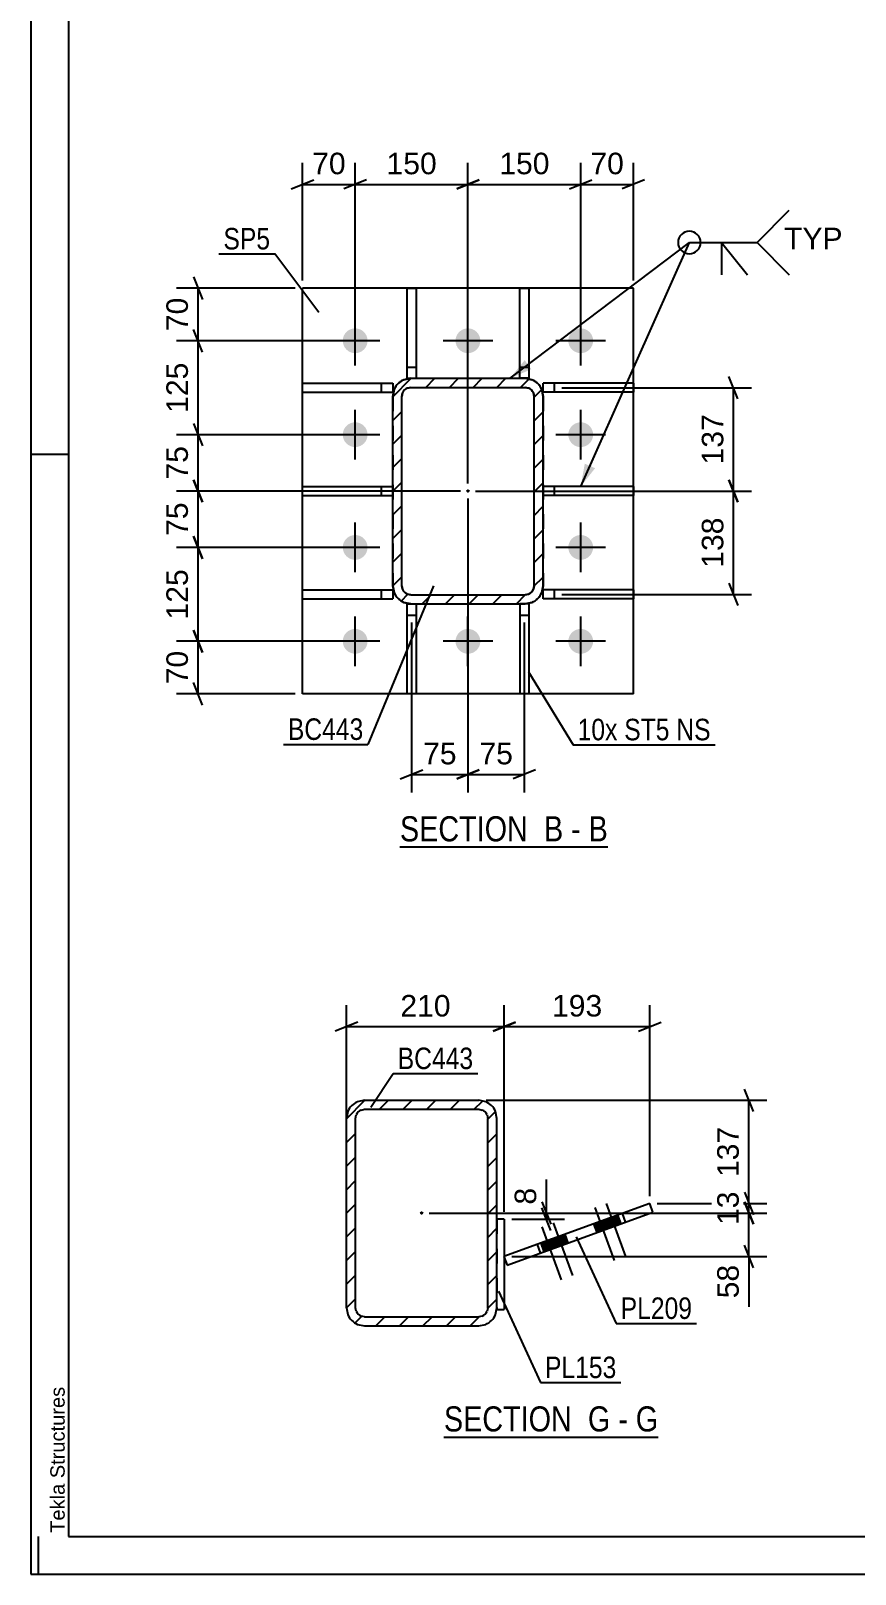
# Model space of a CAD drawing. Header units: millimetres. Extents: x -178 to 663, y -245 to 349.
# Drawn here: x -178.2 to -68.5, y -244.7 to -39.3 of the extents above; entities that cross this region are included whole.
import ezdxf

# ---------------------------------------------------------------- set-up
doc = ezdxf.new("R2010")
doc.units = ezdxf.units.MM
doc.linetypes.add('DXK_LINE_DOT2', pattern=[3.9198, 1.9599, -1.9599])
doc.linetypes.add('DXK_LINE_DOT3', pattern=[5.9187, 2.979, -0.9799, 0.9799, -0.9799])
doc.styles.add('Arial', font='ARIAL.TTF', dxfattribs={"height": 0.2})
doc.styles.add('Arial Narrow', font='ARIALN.TTF', dxfattribs={"height": 0.2})

# ---------------------------------------------------------------- blocks, each defined once
blk = doc.blocks.new('Unknown-247105013-1130')
at = {"color": 5, "linetype": 'Continuous'}
for p, q in [((-178.19, 349.29), (-178.19, -244.71)), ((-173.19, 344.29), (-173.19, -239.71)), ((-173.19, -95.71), (-178.19, -95.71)), ((-177.19, -244.71), (-177.19, -239.71)), ((-173.19, -239.71), (657.81, -239.71)), ((-178.19, -244.71), (662.81, -244.71))]:
    blk.add_line(p, q, dxfattribs=at)
at = {"color": 174, "linetype": 'Continuous', "style": 'Arial'}
blk.add_text('Tekla Structures', height=1.9102, rotation=90, dxfattribs=at).set_placement((-173.69, -239.21))
blk = doc.blocks.new('Unknown-247105013-17 - 21638')
at = {"color": 6, "linetype": 'Continuous'}
blk.add_line((-123.24, -226.47), (-94.74, -226.47), dxfattribs=at)
at = {"color": 0, "linetype": 'Continuous'}
for points in [[(-105.14, -225.72), (-105.14, -222.22), (-123.24, -222.22), (-123.24, -225.72)], [(-101.1, -225.72), (-101.1, -222.22), (-104.09, -222.22), (-104.09, -225.72)], [(-98.78, -225.72), (-98.78, -222.22), (-100.05, -222.22), (-100.05, -225.72)], [(-94.74, -225.72), (-94.74, -222.22), (-97.73, -222.22), (-97.73, -225.72)]]:
    blk.add_wipeout(points, dxfattribs=at)
at = {"color": 7, "linetype": 'Continuous', "style": 'Arial Narrow'}
for s, p in [('SECTION ', (-123.24, -225.72)), ('G', (-104.09, -225.72)), ('G', (-97.73, -225.72)), ('-', (-100.05, -225.72))]:
    blk.add_text(s, height=3.34, dxfattribs=at).set_placement(p)
blk = doc.blocks.new('Unknown-247105013-21 - 20469')
at = {"color": 6, "linetype": 'Continuous'}
blk.add_line((-129.09, -147.94), (-101.44, -147.94), dxfattribs=at)
at = {"color": 0, "linetype": 'Continuous'}
for points in [[(-110.98, -147.19), (-110.98, -143.69), (-129.09, -143.69), (-129.09, -147.19)], [(-107.37, -147.19), (-107.37, -143.69), (-109.93, -143.69), (-109.93, -147.19)], [(-105.05, -147.19), (-105.05, -143.69), (-106.32, -143.69), (-106.32, -147.19)], [(-101.44, -147.19), (-101.44, -143.69), (-104, -143.69), (-104, -147.19)]]:
    blk.add_wipeout(points, dxfattribs=at)
at = {"color": 7, "linetype": 'Continuous', "style": 'Arial Narrow'}
for s, p in [('SECTION ', (-129.09, -147.19)), ('B', (-109.93, -147.19)), ('-', (-106.32, -147.19)), ('B', (-104, -147.19))]:
    blk.add_text(s, height=3.34, dxfattribs=at).set_placement(p)
blk = doc.blocks.new('Part-247105013-21654 - 21638')
at = {"linetype": 'Continuous'}
h = blk.add_hatch(dxfattribs=at)
h.set_pattern_fill('', scale=0.7, style=0, pattern_type=0)
h.set_pattern_definition([(45, (-136.206, -209.2543), (-1.57154, 1.57154), [])])
h.paths.add_polyline_path([(-136.21, -184.05), (-136.21, -209.25), (-136.02, -210.17), (-135.5, -210.95), (-134.72, -211.47), (-133.81, -211.65), (-118.61, -211.65), (-117.69, -211.47), (-116.91, -210.95), (-116.39, -210.17), (-116.21, -209.25), (-116.21, -184.05), (-116.39, -183.14), (-116.91, -182.36), (-117.69, -181.84), (-118.61, -181.65), (-133.81, -181.65), (-134.72, -181.84), (-135.5, -182.36), (-136.02, -183.14)])
h.paths.add_polyline_path([(-134.65, -183.21), (-134.27, -182.95), (-133.81, -182.85), (-118.61, -182.85), (-118.15, -182.95), (-117.76, -183.21), (-117.5, -183.6), (-117.41, -184.05), (-117.41, -209.25), (-117.5, -209.71), (-117.76, -210.1), (-118.15, -210.36), (-118.61, -210.45), (-133.81, -210.45), (-134.27, -210.36), (-134.65, -210.1), (-134.91, -209.71), (-135.01, -209.25), (-135.01, -184.05), (-134.91, -183.6)])
blk.add_hatch(color=246, dxfattribs=at).paths.add_polyline_path([(-126.21, -196.75, -1), (-126.21, -196.55, -1)])
at = {"color": 2, "linetype": 'Continuous'}
for p, q in [((-133.81, -181.65), (-134.72, -181.84)), ((-133.81, -181.65), (-118.61, -181.65)), ((-117.69, -181.84), (-118.61, -181.65)), ((-136.02, -183.14), (-136.21, -184.05)), ((-136.21, -209.25), (-136.21, -184.05)), ((-135.01, -184.05), (-134.91, -183.6)), ((-135.01, -209.25), (-135.01, -184.05)), ((-134.27, -182.95), (-133.81, -182.85)), ((-133.81, -182.85), (-118.61, -182.85)), ((-118.61, -182.85), (-118.15, -182.95)), ((-117.5, -183.6), (-117.41, -184.05)), ((-117.41, -209.25), (-117.41, -184.05)), ((-116.21, -184.05), (-116.39, -183.14)), ((-116.21, -209.25), (-116.21, -184.05)), ((-136.21, -209.25), (-136.02, -210.17)), ((-134.91, -209.71), (-135.01, -209.25)), ((-117.41, -209.25), (-117.5, -209.71)), ((-116.39, -210.17), (-116.21, -209.25)), ((-134.72, -211.47), (-133.81, -211.65)), ((-133.81, -210.45), (-134.27, -210.36)), ((-133.81, -210.45), (-118.61, -210.45)), ((-118.15, -210.36), (-118.61, -210.45)), ((-118.61, -211.65), (-117.69, -211.47)), ((-133.81, -211.65), (-118.61, -211.65))]:
    blk.add_line(p, q, dxfattribs=at)
at = {"color": 7, "linetype": 'DXK_LINE_DOT3'}
blk.add_line((-126.21, -196.65), (-126.21, -196.65), dxfattribs=at)
at = {"color": 246, "linetype": 'DXK_LINE_DOT2'}
blk.add_line((-126.21, -196.65), (-126.21, -196.65), dxfattribs=at)
at = {"color": 246, "linetype": 'Continuous'}
blk.add_circle((-126.21, -196.65), 0.1, dxfattribs=at)
at = {"color": 2, "linetype": 'Continuous'}
for centre, radius, start, end in [((-133.81, -184.05), 2.4, 112.5, 157.5), ((-118.61, -184.05), 2.4, 22.5, 67.5), ((-133.81, -184.05), 1.2, 112.5, 157.5), ((-118.61, -184.05), 1.2, 22.5, 67.5), ((-133.81, -209.25), 2.4, 202.5, 247.5), ((-133.81, -209.25), 1.2, 202.5, 247.5), ((-118.61, -209.25), 1.2, 292.5, 337.5), ((-118.61, -209.25), 2.4, 292.5, 337.5)]:
    blk.add_arc(centre, radius, start, end, dxfattribs=at)
blk = doc.blocks.new('Part-247105013-21703 - 21638')
at = {"color": 2, "linetype": 'Continuous'}
for p, q in [((-115.21, -197.48), (-116.21, -197.48)), ((-115.21, -197.48), (-115.21, -209.48)), ((-116.21, -209.25), (-116.21, -209.48)), ((-116.21, -209.48), (-115.21, -209.48))]:
    blk.add_line(p, q, dxfattribs=at)
at = {"color": 7, "linetype": 'DXK_LINE_DOT2'}
blk.add_line((-116.21, -197.48), (-116.21, -209.25), dxfattribs=at)
blk = doc.blocks.new('Part-247105013-21721 - 21638')
at = {"color": 2, "linetype": 'Continuous'}
for p, q in [((-95.87, -195.39), (-115.26, -202.45)), ((-114.85, -203.58), (-95.46, -196.52)), ((-99.09, -197.84), (-99.5, -196.71)), ((-95.46, -196.52), (-95.87, -195.39)), ((-115.26, -202.45), (-114.85, -203.58))]:
    blk.add_line(p, q, dxfattribs=at)
at = {"color": 7, "linetype": 'DXK_LINE_DOT2'}
blk.add_line((-110.4, -201.96), (-110.81, -200.83), dxfattribs=at)
blk = doc.blocks.new('Bolt-247105013-21755 - 21638')
at = {"linetype": 'Continuous'}
for points in [[(-101.42, -198.69), (-99.73, -198.08), (-100.14, -196.95), (-101.83, -197.56)], [(-102.92, -199.24), (-101.23, -198.62), (-101.64, -197.49), (-103.33, -198.11)], [(-109.95, -201.8), (-108.26, -201.18), (-108.67, -200.05), (-110.36, -200.67)], [(-108.45, -201.25), (-106.76, -200.63), (-107.17, -199.51), (-108.86, -200.12)]]:
    blk.add_hatch(color=1, dxfattribs=at).paths.add_polyline_path(points)
at = {"color": 1, "linetype": 'Continuous'}
for p, q in [((-103.17, -195.92), (-100.61, -202.97)), ((-101.67, -195.38), (-99.11, -202.42)), ((-100.14, -196.95), (-99.73, -198.08)), ((-110.2, -198.48), (-107.64, -205.53)), ((-108.7, -197.94), (-106.14, -204.98)), ((-103.33, -198.11), (-102.92, -199.24)), ((-101.83, -197.56), (-101.42, -198.69)), ((-101.64, -197.49), (-101.23, -198.62)), ((-110.36, -200.67), (-109.95, -201.8)), ((-108.86, -200.12), (-108.45, -201.25)), ((-108.67, -200.05), (-108.26, -201.18)), ((-107.17, -199.51), (-106.76, -200.63))]:
    blk.add_line(p, q, dxfattribs=at)
blk = doc.blocks.new('Part-247105013-20485 - 20469')
at = {"linetype": 'Continuous'}
h = blk.add_hatch(dxfattribs=at)
h.set_pattern_fill('', scale=0.7, style=0, pattern_type=0)
h.set_pattern_definition([(45, (-130.047, -113.1708), (-1.57154, 1.57154), [])])
h.paths.add_polyline_path([(-130.05, -87.97), (-130.05, -113.17), (-129.86, -114.09), (-129.34, -114.87), (-128.57, -115.39), (-127.65, -115.57), (-112.45, -115.57), (-111.53, -115.39), (-110.75, -114.87), (-110.23, -114.09), (-110.05, -113.17), (-110.05, -87.97), (-110.23, -87.05), (-110.75, -86.27), (-111.53, -85.75), (-112.45, -85.57), (-127.65, -85.57), (-128.57, -85.75), (-129.34, -86.27), (-129.86, -87.05)])
h.paths.add_polyline_path([(-128.5, -87.12), (-128.11, -86.86), (-127.65, -86.77), (-112.45, -86.77), (-111.99, -86.86), (-111.6, -87.12), (-111.34, -87.51), (-111.25, -87.97), (-111.25, -113.17), (-111.34, -113.63), (-111.6, -114.02), (-111.99, -114.28), (-112.45, -114.37), (-127.65, -114.37), (-128.11, -114.28), (-128.5, -114.02), (-128.76, -113.63), (-128.85, -113.17), (-128.85, -87.97), (-128.76, -87.51)])
blk.add_hatch(color=246, dxfattribs=at).paths.add_polyline_path([(-120.05, -100.67, -1), (-120.05, -100.47, -1)])
at = {"color": 7, "linetype": 'DXK_LINE_DOT2'}
for p, q in [((-128.57, -85.75), (-127.65, -85.57)), ((-127.65, -85.57), (-112.45, -85.57)), ((-112.45, -85.57), (-111.53, -85.75)), ((-130.05, -87.97), (-129.86, -87.05)), ((-130.05, -87.97), (-130.05, -113.17)), ((-128.76, -87.51), (-128.85, -87.97)), ((-128.85, -113.17), (-128.85, -87.97)), ((-127.65, -86.77), (-128.11, -86.86)), ((-127.65, -86.77), (-112.45, -86.77)), ((-111.99, -86.86), (-112.45, -86.77)), ((-111.25, -87.97), (-111.34, -87.51)), ((-111.25, -113.17), (-111.25, -87.97)), ((-110.23, -87.05), (-110.05, -87.97)), ((-110.05, -87.97), (-110.05, -113.17)), ((-129.86, -114.09), (-130.05, -113.17)), ((-128.85, -113.17), (-128.76, -113.63)), ((-128.11, -114.28), (-127.65, -114.37)), ((-127.65, -114.37), (-112.45, -114.37)), ((-112.45, -114.37), (-111.99, -114.28)), ((-111.34, -113.63), (-111.25, -113.17)), ((-110.05, -113.17), (-110.23, -114.09)), ((-127.65, -115.57), (-128.57, -115.39)), ((-127.65, -115.57), (-112.45, -115.57)), ((-111.53, -115.39), (-112.45, -115.57))]:
    blk.add_line(p, q, dxfattribs=at)
at = {"color": 2, "linetype": 'Continuous'}
for p, q in [((-127.65, -85.57), (-128.57, -85.75)), ((-127.65, -85.57), (-112.45, -85.57)), ((-111.53, -85.75), (-112.45, -85.57)), ((-129.86, -87.05), (-130.05, -87.97)), ((-130.05, -113.17), (-130.05, -87.97)), ((-128.85, -87.97), (-128.76, -87.51)), ((-128.85, -113.17), (-128.85, -87.97)), ((-128.11, -86.86), (-127.65, -86.77)), ((-127.65, -86.77), (-112.45, -86.77)), ((-112.45, -86.77), (-111.99, -86.86)), ((-111.34, -87.51), (-111.25, -87.97)), ((-111.25, -113.17), (-111.25, -87.97)), ((-110.05, -87.97), (-110.23, -87.05)), ((-110.05, -113.17), (-110.05, -87.97)), ((-130.05, -113.17), (-129.86, -114.09)), ((-128.76, -113.63), (-128.85, -113.17)), ((-127.65, -114.37), (-128.11, -114.28)), ((-127.65, -114.37), (-112.45, -114.37)), ((-111.99, -114.28), (-112.45, -114.37)), ((-111.25, -113.17), (-111.34, -113.63)), ((-110.23, -114.09), (-110.05, -113.17)), ((-128.57, -115.39), (-127.65, -115.57)), ((-127.65, -115.57), (-112.45, -115.57)), ((-112.45, -115.57), (-111.53, -115.39))]:
    blk.add_line(p, q, dxfattribs=at)
at = {"color": 7, "linetype": 'DXK_LINE_DOT3'}
blk.add_line((-120.05, -100.57), (-120.05, -100.57), dxfattribs=at)
at = {"color": 246, "linetype": 'DXK_LINE_DOT2'}
blk.add_line((-120.05, -100.57), (-120.05, -100.57), dxfattribs=at)
at = {"color": 246, "linetype": 'Continuous'}
blk.add_circle((-120.05, -100.57), 0.1, dxfattribs=at)
at = {"color": 7, "linetype": 'DXK_LINE_DOT2'}
for centre, radius, start, end in [((-127.65, -87.97), 2.4, 112.5, 157.5), ((-112.45, -87.97), 2.4, 22.5, 67.5), ((-127.65, -87.97), 1.2, 112.5, 157.5), ((-112.45, -87.97), 1.2, 22.5, 67.5), ((-127.65, -113.17), 2.4, 202.5, 247.5), ((-127.65, -113.17), 1.2, 202.5, 247.5), ((-112.45, -113.17), 1.2, 292.5, 337.5), ((-112.45, -113.17), 2.4, 292.5, 337.5)]:
    blk.add_arc(centre, radius, start, end, dxfattribs=at)
at = {"color": 2, "linetype": 'Continuous'}
for centre, radius, start, end in [((-127.65, -87.97), 2.4, 112.5, 157.5), ((-112.45, -87.97), 2.4, 22.5, 67.5), ((-127.65, -87.97), 1.2, 112.5, 157.5), ((-112.45, -87.97), 1.2, 22.5, 67.5), ((-127.65, -113.17), 2.4, 202.5, 247.5), ((-127.65, -113.17), 1.2, 202.5, 247.5), ((-112.45, -113.17), 1.2, 292.5, 337.5), ((-112.45, -113.17), 2.4, 292.5, 337.5)]:
    blk.add_arc(centre, radius, start, end, dxfattribs=at)
blk = doc.blocks.new('Part-247105013-20517 - 20469')
at = {"color": 2, "linetype": 'Continuous'}
for p, q in [((-98.05, -99.97), (-110.05, -99.97)), ((-98.05, -99.97), (-98.05, -101.17)), ((-98.05, -101.17), (-110.05, -101.17))]:
    blk.add_line(p, q, dxfattribs=at)
at = {"color": 7, "linetype": 'DXK_LINE_DOT2'}
for p, q in [((-110.05, -99.97), (-110.05, -101.17)), ((-108.55, -101.17), (-108.55, -99.97))]:
    blk.add_line(p, q, dxfattribs=at)
blk = doc.blocks.new('Part-247105013-20511 - 20469')
at = {"color": 2, "linetype": 'Continuous'}
for p, q in [((-128.15, -127.57), (-128.15, -115.57)), ((-128.15, -115.57), (-127.65, -115.57)), ((-126.95, -115.57), (-126.95, -127.57)), ((-126.95, -127.57), (-128.15, -127.57))]:
    blk.add_line(p, q, dxfattribs=at)
at = {"color": 7, "linetype": 'DXK_LINE_DOT2'}
for p, q in [((-127.65, -115.57), (-126.95, -115.57)), ((-128.15, -117.07), (-126.95, -117.07))]:
    blk.add_line(p, q, dxfattribs=at)
blk = doc.blocks.new('Part-247105013-20487 - 20469')
at = {"color": 2, "linetype": 'Continuous'}
for p, q in [((-142.05, -127.57), (-142.05, -73.57)), ((-98.05, -73.57), (-142.05, -73.57)), ((-98.05, -127.57), (-98.05, -73.57)), ((-98.05, -127.57), (-142.05, -127.57))]:
    blk.add_line(p, q, dxfattribs=at)
blk = doc.blocks.new('Part-247105013-20510 - 20469')
at = {"color": 2, "linetype": 'Continuous'}
for p, q in [((-113.15, -115.57), (-113.15, -127.57)), ((-111.95, -115.57), (-112.45, -115.57)), ((-111.95, -115.57), (-111.95, -127.57)), ((-111.95, -127.57), (-113.15, -127.57))]:
    blk.add_line(p, q, dxfattribs=at)
at = {"color": 7, "linetype": 'DXK_LINE_DOT2'}
for p, q in [((-112.45, -115.57), (-113.15, -115.57)), ((-113.15, -117.07), (-111.95, -117.07))]:
    blk.add_line(p, q, dxfattribs=at)
blk = doc.blocks.new('Bolt-247105013-20576 - 20469')
at = {"linetype": 'Continuous'}
for points in [[(-136.7, -80.57, -1), (-133.4, -80.57, -1)], [(-121.7, -80.57, -1), (-118.4, -80.57, -1)], [(-106.7, -80.57, -1), (-103.4, -80.57, -1)], [(-136.7, -93.07, -1), (-133.4, -93.07, -1)], [(-106.7, -93.07, -1), (-103.4, -93.07, -1)], [(-136.7, -108.07, -1), (-133.4, -108.07, -1)], [(-106.7, -108.07, -1), (-103.4, -108.07, -1)], [(-136.7, -120.57, -1), (-133.4, -120.57, -1)], [(-121.7, -120.57, -1), (-118.4, -120.57, -1)], [(-106.7, -120.57, -1), (-103.4, -120.57, -1)]]:
    blk.add_hatch(color=1, dxfattribs=at).paths.add_polyline_path(points)
at = {"color": 1, "linetype": 'Continuous'}
for p, q in [((-135.05, -83.87), (-135.05, -77.27)), ((-120.05, -83.87), (-120.05, -77.27)), ((-105.05, -83.87), (-105.05, -77.27)), ((-131.75, -80.57), (-138.35, -80.57)), ((-116.75, -80.57), (-123.35, -80.57)), ((-101.75, -80.57), (-108.35, -80.57)), ((-135.05, -96.37), (-135.05, -89.77)), ((-105.05, -96.37), (-105.05, -89.77)), ((-131.75, -93.07), (-138.35, -93.07)), ((-101.75, -93.07), (-108.35, -93.07)), ((-135.05, -111.37), (-135.05, -104.77)), ((-105.05, -111.37), (-105.05, -104.77)), ((-131.75, -108.07), (-138.35, -108.07)), ((-101.75, -108.07), (-108.35, -108.07)), ((-135.05, -123.87), (-135.05, -117.27)), ((-120.05, -123.87), (-120.05, -117.27)), ((-105.05, -123.87), (-105.05, -117.27)), ((-131.75, -120.57), (-138.35, -120.57)), ((-116.75, -120.57), (-123.35, -120.57)), ((-101.75, -120.57), (-108.35, -120.57))]:
    blk.add_line(p, q, dxfattribs=at)
blk = doc.blocks.new('Part-247105013-20512 - 20469')
at = {"color": 2, "linetype": 'Continuous'}
for p, q in [((-113.15, -85.57), (-113.15, -73.57)), ((-113.15, -73.57), (-111.95, -73.57)), ((-111.95, -73.57), (-111.95, -85.57)), ((-111.95, -85.57), (-112.45, -85.57))]:
    blk.add_line(p, q, dxfattribs=at)
at = {"color": 7, "linetype": 'DXK_LINE_DOT2'}
for p, q in [((-113.15, -84.07), (-111.95, -84.07)), ((-112.45, -85.57), (-113.15, -85.57))]:
    blk.add_line(p, q, dxfattribs=at)
blk = doc.blocks.new('Part-247105013-20513 - 20469')
at = {"color": 2, "linetype": 'Continuous'}
for p, q in [((-128.15, -85.57), (-128.15, -73.57)), ((-128.15, -73.57), (-126.95, -73.57)), ((-126.95, -73.57), (-126.95, -85.57)), ((-128.15, -85.57), (-127.65, -85.57))]:
    blk.add_line(p, q, dxfattribs=at)
at = {"color": 7, "linetype": 'DXK_LINE_DOT2'}
for p, q in [((-128.15, -84.07), (-126.95, -84.07)), ((-127.65, -85.57), (-126.95, -85.57))]:
    blk.add_line(p, q, dxfattribs=at)
blk = doc.blocks.new('Part-247105013-20514 - 20469')
at = {"color": 2, "linetype": 'Continuous'}
for p, q in [((-142.05, -101.17), (-142.05, -99.97)), ((-142.05, -99.97), (-130.05, -99.97)), ((-142.05, -101.17), (-130.05, -101.17))]:
    blk.add_line(p, q, dxfattribs=at)
at = {"color": 7, "linetype": 'DXK_LINE_DOT2'}
for p, q in [((-131.55, -101.17), (-131.55, -99.97)), ((-130.05, -99.97), (-130.05, -101.17))]:
    blk.add_line(p, q, dxfattribs=at)
blk = doc.blocks.new('Part-247105013-20515 - 20469')
at = {"color": 2, "linetype": 'Continuous'}
for p, q in [((-142.05, -87.42), (-142.05, -86.22)), ((-142.05, -86.22), (-130.05, -86.22)), ((-130.05, -86.22), (-130.05, -87.42)), ((-142.05, -87.42), (-130.05, -87.42))]:
    blk.add_line(p, q, dxfattribs=at)
at = {"color": 7, "linetype": 'DXK_LINE_DOT2'}
blk.add_line((-131.55, -87.42), (-131.55, -86.22), dxfattribs=at)
blk = doc.blocks.new('Part-247105013-20516 - 20469')
at = {"color": 2, "linetype": 'Continuous'}
for p, q in [((-142.05, -114.92), (-142.05, -113.72)), ((-142.05, -113.72), (-130.05, -113.72)), ((-142.05, -114.92), (-130.05, -114.92)), ((-130.05, -113.72), (-130.05, -114.92))]:
    blk.add_line(p, q, dxfattribs=at)
at = {"color": 7, "linetype": 'DXK_LINE_DOT2'}
blk.add_line((-131.55, -114.92), (-131.55, -113.72), dxfattribs=at)
blk = doc.blocks.new('Part-247105013-20518 - 20469')
at = {"color": 2, "linetype": 'Continuous'}
for p, q in [((-98.05, -86.22), (-110.05, -86.22)), ((-110.05, -87.42), (-110.05, -86.22)), ((-98.05, -86.22), (-98.05, -87.42)), ((-98.05, -87.42), (-110.05, -87.42))]:
    blk.add_line(p, q, dxfattribs=at)
at = {"color": 7, "linetype": 'DXK_LINE_DOT2'}
blk.add_line((-108.55, -87.42), (-108.55, -86.22), dxfattribs=at)
blk = doc.blocks.new('Part-247105013-20519 - 20469')
at = {"color": 2, "linetype": 'Continuous'}
for p, q in [((-98.05, -113.72), (-110.05, -113.72)), ((-110.05, -114.92), (-110.05, -113.72)), ((-98.05, -114.92), (-110.05, -114.92)), ((-98.05, -113.72), (-98.05, -114.92))]:
    blk.add_line(p, q, dxfattribs=at)
at = {"color": 7, "linetype": 'DXK_LINE_DOT2'}
blk.add_line((-108.55, -114.92), (-108.55, -113.72), dxfattribs=at)
blk = doc.blocks.new('StraightDimension-247105013-25910 - 21638')
at = {"color": 7, "linetype": 'Continuous'}
for p, q in [((-115.21, -196.48), (-115.21, -169)), ((-95.87, -194.39), (-95.87, -169)), ((-113.71, -171.25), (-116.71, -172.45)), ((-115.21, -171.85), (-95.87, -171.85)), ((-97.37, -172.45), (-94.37, -171.25))]:
    blk.add_line(p, q, dxfattribs=at)
at = {"color": 0}
blk.add_wipeout([(-101.6, -171.1), (-101.6, -166.9), (-109.47, -166.9), (-109.47, -171.1)], dxfattribs=at)
at = {"color": 3, "style": 'Arial'}
blk.add_text('193', height=2.865, dxfattribs=at).set_placement((-108.87, -170.5))
blk = doc.blocks.new('StraightDimension-247105013-25911 - 21638')
at = {"color": 7, "linetype": 'Continuous'}
for p, q in [((-136.21, -184.2), (-136.21, -169)), ((-115.21, -196.48), (-115.21, -169)), ((-134.71, -171.25), (-137.71, -172.45)), ((-136.21, -171.85), (-115.21, -171.85)), ((-116.71, -172.45), (-113.71, -171.25))]:
    blk.add_line(p, q, dxfattribs=at)
at = {"color": 0}
blk.add_wipeout([(-121.77, -171.1), (-121.77, -166.9), (-129.64, -166.9), (-129.64, -171.1)], dxfattribs=at)
at = {"color": 3, "style": 'Arial'}
blk.add_text('210', height=2.865, dxfattribs=at).set_placement((-129.04, -170.5))
blk = doc.blocks.new('StraightDimension-247105013-25960 - 21638')
at = {"color": 7, "linetype": 'Continuous'}
for p, q in [((-82.08, -183.15), (-83.28, -180.15)), ((-117.61, -181.65), (-80.28, -181.65)), ((-82.68, -195.39), (-82.68, -181.65)), ((-83.28, -193.89), (-82.08, -196.89)), ((-94.87, -195.39), (-80.28, -195.39))]:
    blk.add_line(p, q, dxfattribs=at)
at = {"color": 0}
blk.add_wipeout([(-83.43, -184.59), (-87.63, -184.59), (-87.63, -192.46), (-83.43, -192.46)], dxfattribs=at)
at = {"color": 3, "style": 'Arial'}
blk.add_text('137', height=2.865, rotation=90.0002, dxfattribs=at).set_placement((-84.03, -191.86))
blk = doc.blocks.new('StraightDimension-247105013-25961 - 21638')
at = {"color": 7, "linetype": 'Continuous'}
for p, q in [((-83.28, -193.89), (-82.08, -196.89)), ((-125.21, -196.65), (-80.28, -196.65)), ((-94.87, -195.39), (-80.28, -195.39)), ((-82.08, -198.15), (-83.28, -195.15)), ((-82.68, -196.65), (-82.68, -195.39))]:
    blk.add_line(p, q, dxfattribs=at)
at = {"color": 0}
blk.add_wipeout([(-83.43, -193.2), (-87.63, -193.2), (-87.63, -198.85), (-83.43, -198.85)], dxfattribs=at)
at = {"color": 3, "style": 'Arial'}
blk.add_text('13', height=2.865, rotation=90.0002, dxfattribs=at).set_placement((-84.03, -198.25))
blk = doc.blocks.new('StraightDimension-247105013-25962 - 21638')
at = {"color": 7, "linetype": 'Continuous'}
for p, q in [((-125.21, -196.65), (-80.28, -196.65)), ((-83.28, -195.15), (-82.08, -198.15)), ((-82.68, -202.43), (-82.68, -196.65)), ((-82.08, -203.93), (-83.28, -200.93)), ((-114.21, -202.43), (-80.28, -202.43))]:
    blk.add_line(p, q, dxfattribs=at)
at = {"color": 0}
blk.add_wipeout([(-83.43, -202.96), (-87.63, -202.96), (-87.63, -208.6), (-83.43, -208.6)], dxfattribs=at)
at = {"color": 7, "linetype": 'Continuous'}
blk.add_line((-82.68, -202.43), (-82.68, -209.13), dxfattribs=at)
blk.add_line((-82.68, -202.43), (-82.68, -209.13), dxfattribs=at)
at = {"color": 3, "style": 'Arial'}
blk.add_text('58', height=2.865, rotation=90.0002, dxfattribs=at).set_placement((-84.03, -208))
blk = doc.blocks.new('StraightDimension-247105013-25989 - 21638')
at = {"color": 7, "linetype": 'Continuous'}
for p, q in [((-125.21, -196.65), (-107.22, -196.65)), ((-110.22, -195.15), (-109.02, -198.15)), ((-109.02, -198.98), (-110.22, -195.98)), ((-109.62, -197.48), (-109.62, -196.65)), ((-114.21, -197.48), (-107.22, -197.48))]:
    blk.add_line(p, q, dxfattribs=at)
at = {"color": 0}
blk.add_wipeout([(-110.37, -192.71), (-114.57, -192.71), (-114.57, -196.13), (-110.37, -196.13)], dxfattribs=at)
at = {"color": 7, "linetype": 'Continuous'}
blk.add_line((-109.62, -196.65), (-109.62, -192.18), dxfattribs=at)
blk.add_line((-109.62, -196.65), (-109.62, -192.18), dxfattribs=at)
at = {"color": 3, "style": 'Arial'}
blk.add_text('8', height=2.87, rotation=90.0002, dxfattribs=at).set_placement((-110.97, -195.53))
blk = doc.blocks.new('StraightDimension-247105013-25038 - 20469')
at = {"color": 7, "linetype": 'Continuous'}
for p, q in [((-84.13, -88.32), (-85.33, -85.32)), ((-107.55, -86.82), (-82.33, -86.82)), ((-84.73, -100.57), (-84.73, -86.82)), ((-119.05, -100.57), (-82.33, -100.57)), ((-85.33, -99.07), (-84.13, -102.07))]:
    blk.add_line(p, q, dxfattribs=at)
at = {"color": 0}
blk.add_wipeout([(-85.48, -89.76), (-89.68, -89.76), (-89.68, -97.63), (-85.48, -97.63)], dxfattribs=at)
at = {"color": 3, "style": 'Arial'}
blk.add_text('137', height=2.865, rotation=90.0002, dxfattribs=at).set_placement((-86.08, -97.03))
blk = doc.blocks.new('StraightDimension-247105013-35065 - 20469')
at = {"color": 7, "linetype": 'Continuous'}
for p, q in [((-155.35, -82.07), (-156.55, -79.07)), ((-136.05, -80.57), (-158.8, -80.57)), ((-155.95, -93.07), (-155.95, -80.57)), ((-156.55, -91.57), (-155.35, -94.57)), ((-136.05, -93.07), (-158.8, -93.07))]:
    blk.add_line(p, q, dxfattribs=at)
at = {"color": 0}
blk.add_wipeout([(-156.7, -82.89), (-160.9, -82.89), (-160.9, -90.76), (-156.7, -90.76)], dxfattribs=at)
at = {"color": 3, "style": 'Arial'}
blk.add_text('125', height=2.865, rotation=90.0002, dxfattribs=at).set_placement((-157.3, -90.16))
blk = doc.blocks.new('StraightDimension-247105013-24953 - 20469')
at = {"color": 7, "linetype": 'Continuous'}
for p, q in [((-120.05, -99.57), (-120.05, -56.91)), ((-105.05, -79.57), (-105.05, -56.91)), ((-118.55, -59.16), (-121.55, -60.36)), ((-106.55, -60.36), (-103.55, -59.16)), ((-120.05, -59.76), (-105.05, -59.76))]:
    blk.add_line(p, q, dxfattribs=at)
at = {"color": 0}
blk.add_wipeout([(-108.61, -59.01), (-108.61, -54.81), (-116.48, -54.81), (-116.48, -59.01)], dxfattribs=at)
at = {"color": 3, "style": 'Arial'}
blk.add_text('150', height=2.865, dxfattribs=at).set_placement((-115.88, -58.41))
blk = doc.blocks.new('StraightDimension-247105013-35067 - 20469')
at = {"color": 7, "linetype": 'Continuous'}
for p, q in [((-121.05, -100.57), (-158.8, -100.57)), ((-156.55, -99.07), (-155.35, -102.07)), ((-155.95, -108.07), (-155.95, -100.57)), ((-155.35, -109.57), (-156.55, -106.57)), ((-136.05, -108.07), (-158.8, -108.07))]:
    blk.add_line(p, q, dxfattribs=at)
at = {"color": 0}
blk.add_wipeout([(-156.7, -101.5), (-160.9, -101.5), (-160.9, -107.14), (-156.7, -107.14)], dxfattribs=at)
at = {"color": 3, "style": 'Arial'}
blk.add_text('75', height=2.865, rotation=90.0002, dxfattribs=at).set_placement((-157.3, -106.54))
blk = doc.blocks.new('StraightDimension-247105013-35068 - 20469')
at = {"color": 7, "linetype": 'Continuous'}
for p, q in [((-156.55, -106.57), (-155.35, -109.57)), ((-136.05, -108.07), (-158.8, -108.07)), ((-155.95, -120.57), (-155.95, -108.07)), ((-155.35, -122.07), (-156.55, -119.07)), ((-136.05, -120.57), (-158.8, -120.57))]:
    blk.add_line(p, q, dxfattribs=at)
at = {"color": 0}
blk.add_wipeout([(-156.7, -110.39), (-160.9, -110.39), (-160.9, -118.26), (-156.7, -118.26)], dxfattribs=at)
at = {"color": 3, "style": 'Arial'}
blk.add_text('125', height=2.865, rotation=90.0002, dxfattribs=at).set_placement((-157.3, -117.66))
blk = doc.blocks.new('StraightDimension-247105013-24952 - 20469')
at = {"color": 7, "linetype": 'Continuous'}
for p, q in [((-105.05, -79.57), (-105.05, -56.91)), ((-98.05, -72.57), (-98.05, -56.91)), ((-106.55, -60.36), (-103.55, -59.16)), ((-96.55, -59.16), (-99.55, -60.36)), ((-105.05, -59.76), (-98.05, -59.76))]:
    blk.add_line(p, q, dxfattribs=at)
at = {"color": 0}
blk.add_wipeout([(-98.72, -59.01), (-98.72, -54.81), (-104.37, -54.81), (-104.37, -59.01)], dxfattribs=at)
at = {"color": 3, "style": 'Arial'}
blk.add_text('70', height=2.865, dxfattribs=at).set_placement((-103.77, -58.41))
blk = doc.blocks.new('StraightDimension-247105013-24954 - 20469')
at = {"color": 7, "linetype": 'Continuous'}
for p, q in [((-135.05, -79.57), (-135.05, -56.91)), ((-120.05, -99.57), (-120.05, -56.91)), ((-133.55, -59.16), (-136.55, -60.36)), ((-121.55, -60.36), (-118.55, -59.16)), ((-135.05, -59.76), (-120.05, -59.76))]:
    blk.add_line(p, q, dxfattribs=at)
at = {"color": 0}
blk.add_wipeout([(-123.61, -59.01), (-123.61, -54.81), (-131.48, -54.81), (-131.48, -59.01)], dxfattribs=at)
at = {"color": 3, "style": 'Arial'}
blk.add_text('150', height=2.865, dxfattribs=at).set_placement((-130.88, -58.41))
blk = doc.blocks.new('StraightDimension-247105013-24955 - 20469')
at = {"color": 7, "linetype": 'Continuous'}
for p, q in [((-142.05, -72.57), (-142.05, -56.91)), ((-135.05, -79.57), (-135.05, -56.91)), ((-143.55, -60.36), (-140.55, -59.16)), ((-133.55, -59.16), (-136.55, -60.36)), ((-142.05, -59.76), (-135.05, -59.76))]:
    blk.add_line(p, q, dxfattribs=at)
at = {"color": 0}
blk.add_wipeout([(-135.72, -59.01), (-135.72, -54.81), (-141.37, -54.81), (-141.37, -59.01)], dxfattribs=at)
at = {"color": 3, "style": 'Arial'}
blk.add_text('70', height=2.865, dxfattribs=at).set_placement((-140.77, -58.41))
blk = doc.blocks.new('StraightDimension-247105013-24995 - 20469')
at = {"color": 7, "linetype": 'Continuous'}
for p, q in [((-120.05, -101.57), (-120.05, -140.69)), ((-112.55, -118.07), (-112.55, -140.69)), ((-121.55, -138.89), (-118.55, -137.69)), ((-120.05, -138.29), (-112.55, -138.29)), ((-111.05, -137.69), (-114.05, -138.89))]:
    blk.add_line(p, q, dxfattribs=at)
at = {"color": 0}
blk.add_wipeout([(-113.47, -137.54), (-113.47, -133.34), (-119.12, -133.34), (-119.12, -137.54)], dxfattribs=at)
at = {"color": 3, "style": 'Arial'}
blk.add_text('75', height=2.865, dxfattribs=at).set_placement((-118.52, -136.94))
blk = doc.blocks.new('StraightDimension-247105013-24996 - 20469')
at = {"color": 7, "linetype": 'Continuous'}
for p, q in [((-120.05, -101.57), (-120.05, -140.69)), ((-127.55, -118.07), (-127.55, -140.69)), ((-129.05, -138.89), (-126.05, -137.69)), ((-127.55, -138.29), (-120.05, -138.29)), ((-118.55, -137.69), (-121.55, -138.89))]:
    blk.add_line(p, q, dxfattribs=at)
at = {"color": 0}
blk.add_wipeout([(-120.97, -137.54), (-120.97, -133.34), (-126.62, -133.34), (-126.62, -137.54)], dxfattribs=at)
at = {"color": 3, "style": 'Arial'}
blk.add_text('75', height=2.865, dxfattribs=at).set_placement((-126.02, -136.94))
blk = doc.blocks.new('StraightDimension-247105013-25039 - 20469')
at = {"color": 7, "linetype": 'Continuous'}
for p, q in [((-119.05, -100.57), (-82.33, -100.57)), ((-84.13, -102.07), (-85.33, -99.07)), ((-84.73, -114.32), (-84.73, -100.57)), ((-85.33, -112.82), (-84.13, -115.82)), ((-107.55, -114.32), (-82.33, -114.32))]:
    blk.add_line(p, q, dxfattribs=at)
at = {"color": 0}
blk.add_wipeout([(-85.48, -103.51), (-89.68, -103.51), (-89.68, -111.38), (-85.48, -111.38)], dxfattribs=at)
at = {"color": 3, "style": 'Arial'}
blk.add_text('138', height=2.865, rotation=90.0002, dxfattribs=at).set_placement((-86.08, -110.78))
blk = doc.blocks.new('StraightDimension-247105013-35064 - 20469')
at = {"color": 7, "linetype": 'Continuous'}
for p, q in [((-143.05, -73.57), (-158.8, -73.57)), ((-156.55, -72.07), (-155.35, -75.07)), ((-155.95, -80.57), (-155.95, -73.57)), ((-155.35, -82.07), (-156.55, -79.07)), ((-136.05, -80.57), (-158.8, -80.57))]:
    blk.add_line(p, q, dxfattribs=at)
at = {"color": 0}
blk.add_wipeout([(-156.7, -74.25), (-160.9, -74.25), (-160.9, -79.89), (-156.7, -79.89)], dxfattribs=at)
at = {"color": 3, "style": 'Arial'}
blk.add_text('70', height=2.865, rotation=90.0002, dxfattribs=at).set_placement((-157.3, -79.29))
blk = doc.blocks.new('StraightDimension-247105013-35066 - 20469')
at = {"color": 7, "linetype": 'Continuous'}
for p, q in [((-156.55, -91.57), (-155.35, -94.57)), ((-136.05, -93.07), (-158.8, -93.07)), ((-155.95, -100.57), (-155.95, -93.07)), ((-121.05, -100.57), (-158.8, -100.57)), ((-155.35, -102.07), (-156.55, -99.07))]:
    blk.add_line(p, q, dxfattribs=at)
at = {"color": 0}
blk.add_wipeout([(-156.7, -94), (-160.9, -94), (-160.9, -99.64), (-156.7, -99.64)], dxfattribs=at)
at = {"color": 3, "style": 'Arial'}
blk.add_text('75', height=2.865, rotation=90.0002, dxfattribs=at).set_placement((-157.3, -99.04))
blk = doc.blocks.new('StraightDimension-247105013-35069 - 20469')
at = {"color": 7, "linetype": 'Continuous'}
for p, q in [((-156.55, -119.07), (-155.35, -122.07)), ((-136.05, -120.57), (-158.8, -120.57)), ((-155.95, -127.57), (-155.95, -120.57)), ((-155.35, -129.07), (-156.55, -126.07)), ((-143.05, -127.57), (-158.8, -127.57))]:
    blk.add_line(p, q, dxfattribs=at)
at = {"color": 0}
blk.add_wipeout([(-156.7, -121.25), (-160.9, -121.25), (-160.9, -126.89), (-156.7, -126.89)], dxfattribs=at)
at = {"color": 3, "style": 'Arial'}
blk.add_text('70', height=2.865, rotation=90.0002, dxfattribs=at).set_placement((-157.3, -126.29))
blk = doc.blocks.new('Mark-247105013-26000 - 21638')
at = {"color": 0}
blk.add_wipeout([(-119.34, -177.5), (-119.34, -174.5), (-129.39, -174.5), (-129.39, -177.5)], dxfattribs=at)
blk.add_wipeout([(-119.34, -177.5), (-119.34, -174.5), (-129.39, -174.5), (-129.39, -177.5)], dxfattribs=at)
at = {"color": 30, "linetype": 'Continuous'}
for p, q in [((-132.96, -182.57), (-129.99, -178.1)), ((-129.99, -178.1), (-118.74, -178.1))]:
    blk.add_line(p, q, dxfattribs=at)
at = {"color": 3, "style": 'Arial Narrow'}
blk.add_text('BC443', height=2.863, dxfattribs=at).set_placement((-129.39, -177.5))
blk = doc.blocks.new('Mark-247105013-26003 - 21638')
at = {"color": 0}
blk.add_wipeout([(-100.3, -218.62), (-100.3, -215.62), (-109.8, -215.62), (-109.8, -218.62)], dxfattribs=at)
blk.add_wipeout([(-100.3, -218.62), (-100.3, -215.62), (-109.8, -215.62), (-109.8, -218.62)], dxfattribs=at)
at = {"color": 30, "linetype": 'Continuous'}
for p, q in [((-115.98, -207.05), (-110.4, -219.22)), ((-110.4, -219.22), (-99.7, -219.22))]:
    blk.add_line(p, q, dxfattribs=at)
at = {"color": 3, "style": 'Arial Narrow'}
blk.add_text('PL153', height=2.863, dxfattribs=at).set_placement((-109.8, -218.62))
blk = doc.blocks.new('Mark-247105013-26006 - 21638')
at = {"color": 0}
blk.add_wipeout([(-90.23, -210.75), (-90.23, -207.75), (-99.73, -207.75), (-99.73, -210.75)], dxfattribs=at)
blk.add_wipeout([(-90.23, -210.75), (-90.23, -207.75), (-99.73, -207.75), (-99.73, -210.75)], dxfattribs=at)
at = {"color": 30, "linetype": 'Continuous'}
for p, q in [((-105.64, -199.82), (-100.33, -211.35)), ((-100.33, -211.35), (-89.63, -211.35))]:
    blk.add_line(p, q, dxfattribs=at)
at = {"color": 3, "style": 'Arial Narrow'}
blk.add_text('PL209', height=2.863, dxfattribs=at).set_placement((-99.73, -210.75))
blk = doc.blocks.new('Mark-247105013-25053 - 20469')
at = {"color": 0}
blk.add_wipeout([(-133.95, -133.69), (-133.95, -130.69), (-144, -130.69), (-144, -133.69)], dxfattribs=at)
blk.add_wipeout([(-133.95, -133.69), (-133.95, -130.69), (-144, -130.69), (-144, -133.69)], dxfattribs=at)
at = {"color": 30, "linetype": 'Continuous'}
for p in [(-124.65, -113.19), (-144.6, -134.29)]:
    blk.add_line(p, (-133.35, -134.29), dxfattribs=at)
at = {"color": 3, "style": 'Arial Narrow'}
blk.add_text('BC443', height=2.863, dxfattribs=at).set_placement((-144, -133.69))
blk = doc.blocks.new('Mark-247105013-25061 - 20469')
at = {"color": 0}
blk.add_wipeout([(-146.35, -68.42), (-146.35, -65.42), (-152.57, -65.42), (-152.57, -68.42)], dxfattribs=at)
blk.add_wipeout([(-146.35, -68.42), (-146.35, -65.42), (-152.57, -65.42), (-152.57, -68.42)], dxfattribs=at)
at = {"color": 30, "linetype": 'Continuous'}
for p in [(-153.17, -69.02), (-139.89, -76.8)]:
    blk.add_line(p, (-145.75, -69.02), dxfattribs=at)
at = {"color": 3, "style": 'Arial Narrow'}
blk.add_text('SP5', height=2.863, dxfattribs=at).set_placement((-152.57, -68.42))
blk = doc.blocks.new('MarkSet-247105013-24860 - 20469')
at = {"color": 0}
blk.add_wipeout([(-100.16, -133.74), (-100.16, -130.74), (-105.46, -130.74), (-105.46, -133.74)], dxfattribs=at)
blk.add_wipeout([(-100.16, -133.74), (-100.16, -130.74), (-105.46, -130.74), (-105.46, -133.74)], dxfattribs=at)
at = {"color": 30, "linetype": 'Continuous'}
blk.add_line((-112.01, -124.62), (-106.06, -134.34), dxfattribs=at)
at = {"color": 0}
blk.add_wipeout([(-93.23, -133.74), (-93.23, -130.74), (-99.26, -130.74), (-99.26, -133.74)], dxfattribs=at)
blk.add_wipeout([(-93.23, -133.74), (-93.23, -130.74), (-99.26, -130.74), (-99.26, -133.74)], dxfattribs=at)
at = {"color": 3, "style": 'Arial Narrow'}
for s, p in [('10x', (-105.46, -133.74)), ('ST5', (-99.26, -133.74))]:
    blk.add_text(s, height=2.863, dxfattribs=at).set_placement(p)
at = {"color": 0}
blk.add_wipeout([(-87.77, -133.74), (-87.77, -130.74), (-92.33, -130.74), (-92.33, -133.74)], dxfattribs=at)
blk.add_wipeout([(-87.77, -133.74), (-87.77, -130.74), (-92.33, -130.74), (-92.33, -133.74)], dxfattribs=at)
at = {"color": 30, "linetype": 'Continuous'}
blk.add_line((-106.06, -134.34), (-87.17, -134.34), dxfattribs=at)
at = {"color": 3, "style": 'Arial Narrow'}
blk.add_text('NS', height=2.863, dxfattribs=at).set_placement((-92.33, -133.74))
blk = doc.blocks.new('WeldMark-247105013-25095 - 20469')
at = {"linetype": 'Continuous'}
for points in [[(-111.61, -84.36), (-114.45, -85.57), (-112.51, -83.16)], [(-103.14, -97.53), (-105.05, -99.97), (-104.51, -96.93)]]:
    blk.add_hatch(color=30, dxfattribs=at).paths.add_polyline_path(points)
at = {"color": 30, "linetype": 'Continuous'}
for p, q in [((-114.45, -85.57), (-90.6, -67.49)), ((-105.05, -99.97), (-90.6, -67.49)), ((-90.6, -67.49), (-81.6, -67.49))]:
    blk.add_line(p, q, dxfattribs=at)
at = {"color": 3, "linetype": 'Continuous'}
for q in [(-82.88, -71.78), (-86.31, -71.78)]:
    blk.add_line((-86.31, -67.49), q, dxfattribs=at)
for start, end in [(90, 270), (270, 90)]:
    blk.add_arc((-90.6, -67.49), 1.5, start, end, dxfattribs=at)
at = {"color": 0, "linetype": 'Continuous'}
blk.add_wipeout([(-70.22, -68.39), (-70.22, -65.39), (-78, -65.39), (-78, -68.39)], dxfattribs=at)
blk.add_wipeout([(-70.22, -68.39), (-70.22, -65.39), (-78, -65.39), (-78, -68.39)], dxfattribs=at)
at = {"color": 3, "linetype": 'Continuous'}
for q in [(-77.31, -63.21), (-77.31, -71.78)]:
    blk.add_line((-81.6, -67.49), q, dxfattribs=at)
at = {"color": 3, "linetype": 'Continuous', "style": 'Arial'}
blk.add_text('TYP', height=2.865, dxfattribs=at).set_placement((-78, -68.39))

msp = doc.modelspace()

# ---------------------------------------------------------------- block references
for name in ['Unknown-247105013-1130', 'Part-247105013-20487 - 20469', 'Part-247105013-20513 - 20469', 'Part-247105013-20512 - 20469', 'Bolt-247105013-20576 - 20469', 'Part-247105013-20515 - 20469', 'Part-247105013-20485 - 20469', 'Part-247105013-20518 - 20469', 'Part-247105013-20514 - 20469', 'Part-247105013-20517 - 20469', 'Part-247105013-20516 - 20469', 'Part-247105013-20519 - 20469', 'Part-247105013-20511 - 20469', 'Part-247105013-20510 - 20469', 'Part-247105013-21654 - 21638', 'Part-247105013-21721 - 21638', 'Bolt-247105013-21755 - 21638', 'Part-247105013-21703 - 21638']:
    msp.add_blockref(name, (0, 0))

# ---------------------------------------------------------------- next in the draw order: block references
for name in ['StraightDimension-247105013-35065 - 20469', 'StraightDimension-247105013-25038 - 20469', 'Unknown-247105013-21 - 20469', 'StraightDimension-247105013-25910 - 21638', 'Unknown-247105013-17 - 21638']:
    msp.add_blockref(name, (0, 0))

# ---------------------------------------------------------------- next in the draw order: block references
for name in ['StraightDimension-247105013-24953 - 20469', 'StraightDimension-247105013-25911 - 21638']:
    msp.add_blockref(name, (0, 0))

# ---------------------------------------------------------------- next in the draw order: block references
for name in ['StraightDimension-247105013-24952 - 20469', 'StraightDimension-247105013-35067 - 20469', 'Mark-247105013-26000 - 21638', 'StraightDimension-247105013-25960 - 21638']:
    msp.add_blockref(name, (0, 0))

# ---------------------------------------------------------------- next in the draw order: block references
for name in ['StraightDimension-247105013-24954 - 20469', 'StraightDimension-247105013-24995 - 20469', 'StraightDimension-247105013-35068 - 20469', 'StraightDimension-247105013-25961 - 21638']:
    msp.add_blockref(name, (0, 0))

# ---------------------------------------------------------------- next in the draw order: block references
for name in ['StraightDimension-247105013-24955 - 20469', 'StraightDimension-247105013-24996 - 20469', 'StraightDimension-247105013-35069 - 20469', 'MarkSet-247105013-24860 - 20469', 'StraightDimension-247105013-25962 - 21638']:
    msp.add_blockref(name, (0, 0))

# ---------------------------------------------------------------- next in the draw order: block references
for name in ['StraightDimension-247105013-35064 - 20469', 'StraightDimension-247105013-35066 - 20469', 'StraightDimension-247105013-25039 - 20469', 'Mark-247105013-25053 - 20469', 'StraightDimension-247105013-25989 - 21638', 'Mark-247105013-26003 - 21638']:
    msp.add_blockref(name, (0, 0))

# ---------------------------------------------------------------- next in the draw order: block references
for name in ['WeldMark-247105013-25095 - 20469', 'Mark-247105013-25061 - 20469', 'Mark-247105013-26006 - 21638']:
    msp.add_blockref(name, (0, 0))

doc.saveas('drawing.dxf')
